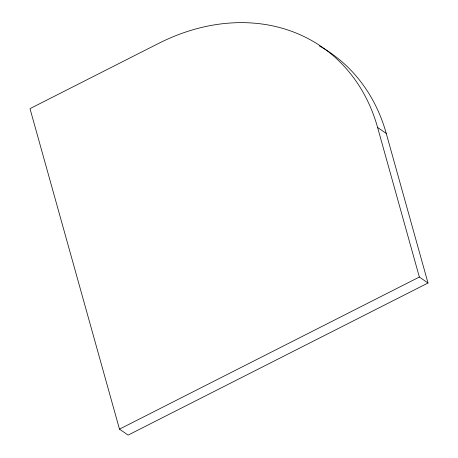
<?xml version="1.0" encoding="UTF-8"?>
<svg xmlns="http://www.w3.org/2000/svg" width="458" height="458" viewBox="0 0 458 458"><rect width="100%" height="100%" fill="white"/><g stroke="black" fill="none" stroke-linecap="round" stroke-linejoin="round"><path stroke-width="0.69" d="M119.481 429.14L419.356 277.038L428.007 283.004L128.131 435.1L119.481 429.14L29.993 108.643L158.514 43.458A203.507 164.313 -55.4 0 1 377.598 127.473L386.249 133.438L428.007 283.004M377.598 127.473L419.356 277.038M319.369 45.972A203.507 164.313 -55.4 0 1 386.249 133.438"/></g></svg>
